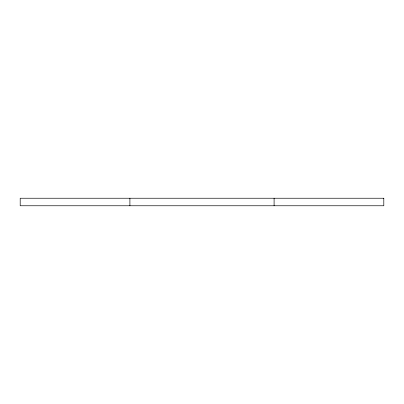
<?xml version="1.0" encoding="UTF-8"?>
<svg xmlns="http://www.w3.org/2000/svg" width="404" height="404" viewBox="0 0 404 404"><rect width="100%" height="100%" fill="white"/><g stroke="black" fill="none" stroke-linecap="round" stroke-linejoin="round"><path stroke-width="0.61" d="M274.094 198.238L274.094 205.762M129.906 198.238L129.906 205.762M383.8 198.238L20.2 198.238L20.2 205.762L383.8 205.762L383.8 198.238"/></g></svg>
